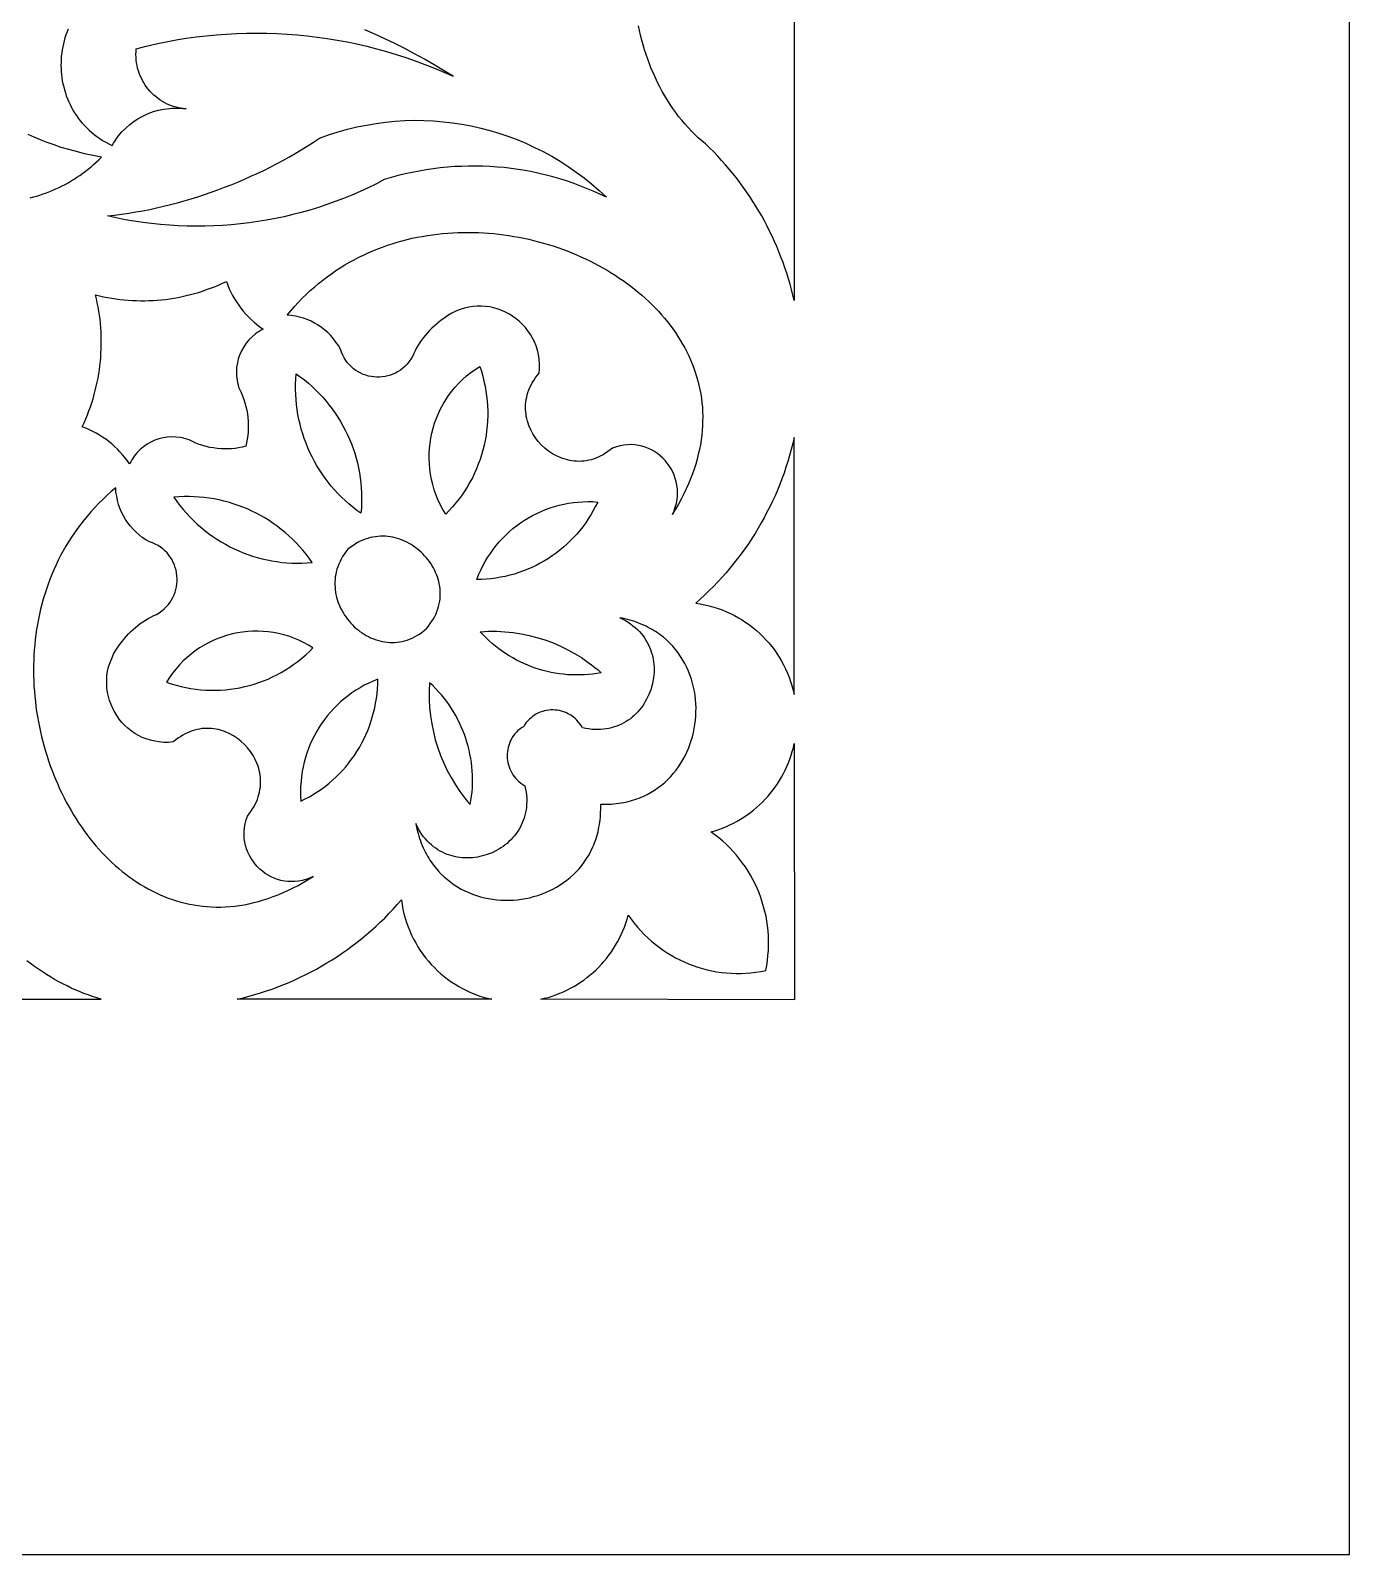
# Model space of a CAD drawing. Extents: x 599 to 929, y 27 to 457.
# Drawn here: x 834.3 to 929.4, y 27.4 to 137.3 of the extents above; entities that cross this region are included whole.
import ezdxf

# ---------------------------------------------------------------- set-up
doc = ezdxf.new("R2010")
doc.units = 0
doc.layers.add('LAYER_1', color=18, linetype='CONTINUOUS')

msp = doc.modelspace()

# ---------------------------------------------------------------- linework, layer by layer
at = {"layer": 'LAYER_1'}
for points in [[(599.39, 457.44), (599.39, 27.44), (929.39, 27.44), (929.39, 457.44)], [(875.82, 125.29), (875.35, 125.52), (874.88, 125.73), (874.4, 125.93), (873.92, 126.12), (873.43, 126.3), (872.95, 126.47), (872.46, 126.62), (871.96, 126.76), (871.47, 126.89), (870.97, 127.01), (870.47, 127.12), (869.96, 127.21), (869.46, 127.3), (868.95, 127.37), (868.45, 127.43), (867.94, 127.47), (867.43, 127.51), (866.92, 127.53), (866.41, 127.54), (865.89, 127.54), (865.38, 127.52), (864.87, 127.5), (864.36, 127.46), (863.85, 127.41), (863.34, 127.35), (862.83, 127.27), (862.32, 127.18), (861.82, 127.08), (861.31, 126.97), (860.81, 126.85), (860.31, 126.71), (859.81, 126.56), (859.24, 126.26), (858.65, 125.98), (858.07, 125.71), (857.47, 125.45), (856.88, 125.21), (856.28, 124.98), (855.67, 124.76), (855.06, 124.56), (854.45, 124.37), (853.83, 124.2), (853.21, 124.04), (852.59, 123.89), (851.96, 123.76), (851.33, 123.64), (850.7, 123.54), (850.07, 123.45), (849.44, 123.37), (848.8, 123.31), (848.16, 123.26), (847.52, 123.23), (846.88, 123.21), (846.24, 123.2), (845.6, 123.21), (844.96, 123.23), (844.32, 123.27), (843.68, 123.32), (843.04, 123.39), (842.4, 123.47), (841.77, 123.56), (841.13, 123.67), (840.49, 123.8), (839.86, 123.94), (840.37, 124), (840.88, 124.07), (841.39, 124.15), (841.89, 124.23), (842.4, 124.32), (842.9, 124.42), (843.4, 124.53), (843.9, 124.65), (844.4, 124.77), (844.9, 124.9), (845.39, 125.03), (845.88, 125.18), (846.37, 125.33), (846.86, 125.49), (847.34, 125.65), (847.82, 125.83), (848.3, 126.01), (848.78, 126.19), (849.25, 126.39), (849.73, 126.59), (850.19, 126.8), (850.66, 127.01), (851.12, 127.23), (851.58, 127.46), (852.04, 127.7), (852.49, 127.94), (852.94, 128.19), (853.38, 128.45), (853.83, 128.71), (854.26, 128.98), (854.7, 129.26), (855.13, 129.54), (855.8, 129.79), (856.48, 130), (857.16, 130.19), (857.84, 130.36), (858.53, 130.5), (859.22, 130.62), (859.91, 130.71), (860.6, 130.78), (861.29, 130.82), (861.98, 130.84), (862.67, 130.83), (863.36, 130.8), (864.05, 130.74), (864.73, 130.66), (865.41, 130.56), (866.08, 130.43), (866.76, 130.28), (867.42, 130.11), (868.08, 129.91), (868.73, 129.69), (869.38, 129.45), (870.02, 129.18), (870.65, 128.89), (871.27, 128.58), (871.88, 128.25), (872.48, 127.89), (873.06, 127.51), (873.64, 127.11), (874.21, 126.69), (874.76, 126.25), (875.3, 125.78)], [(880.58, 102.43), (880.7, 102.69), (880.79, 102.96), (880.87, 103.23), (880.92, 103.49), (880.95, 103.76), (880.95, 104.02), (880.94, 104.28), (880.91, 104.53), (880.86, 104.78), (880.79, 105.02), (880.71, 105.26), (880.61, 105.49), (880.49, 105.71), (880.36, 105.92), (880.21, 106.12), (880.05, 106.31), (879.88, 106.49), (879.69, 106.66), (879.5, 106.81), (879.29, 106.95), (879.07, 107.07), (878.85, 107.18), (878.62, 107.27), (878.38, 107.35), (878.13, 107.4), (877.87, 107.44), (877.61, 107.46), (877.35, 107.45), (877.08, 107.43), (876.81, 107.38), (876.54, 107.31), (876.27, 107.21), (876.1, 107.08), (875.93, 106.95), (875.76, 106.84), (875.59, 106.73), (875.42, 106.64), (875.24, 106.56), (875.07, 106.49), (874.89, 106.42), (874.72, 106.37), (874.55, 106.33), (874.37, 106.3), (874.2, 106.27), (874.02, 106.26), (873.85, 106.25), (873.68, 106.26), (873.51, 106.27), (873.34, 106.29), (873.18, 106.32), (873.01, 106.35), (872.85, 106.4), (872.69, 106.45), (872.53, 106.5), (872.23, 106.64), (871.93, 106.8), (871.65, 106.99), (871.39, 107.2), (871.14, 107.43), (870.91, 107.68), (870.71, 107.95), (870.52, 108.23), (870.37, 108.53), (870.23, 108.84), (870.18, 109), (870.13, 109.16), (870.09, 109.33), (870.05, 109.49), (870.03, 109.66), (870.01, 109.83), (870, 110), (870, 110.17), (870, 110.35), (870.02, 110.52), (870.04, 110.7), (870.08, 110.87), (870.12, 111.05), (870.17, 111.22), (870.23, 111.4), (870.31, 111.57), (870.39, 111.75), (870.48, 111.92), (870.59, 112.09), (870.7, 112.26), (870.83, 112.43), (870.97, 112.6), (870.99, 112.95), (870.99, 113.29), (870.97, 113.63), (870.92, 113.95), (870.85, 114.26), (870.75, 114.57), (870.64, 114.86), (870.5, 115.14), (870.35, 115.4), (870.17, 115.66), (869.99, 115.9), (869.78, 116.12), (869.56, 116.33), (869.33, 116.52), (869.09, 116.7), (868.83, 116.86), (868.56, 117), (868.29, 117.12), (868.01, 117.23), (867.72, 117.31), (867.42, 117.38), (867.12, 117.42), (866.82, 117.44), (866.51, 117.44), (866.21, 117.42), (865.9, 117.37), (865.59, 117.3), (865.29, 117.2), (864.98, 117.08), (864.69, 116.94), (864.39, 116.76), (864.11, 116.56), (863.92, 116.43), (863.74, 116.29), (863.57, 116.15), (863.4, 116), (863.23, 115.85), (863.07, 115.69), (862.92, 115.52), (862.78, 115.35), (862.64, 115.18), (862.5, 115), (862.37, 114.81), (862.25, 114.62), (862.14, 114.43), (862.03, 114.23), (861.93, 114.03), (861.84, 113.82), (861.72, 113.62), (861.59, 113.43), (861.45, 113.26), (861.3, 113.1), (861.14, 112.96), (860.98, 112.83), (860.81, 112.72), (860.63, 112.62), (860.44, 112.54), (860.25, 112.46), (860.06, 112.41), (859.87, 112.37), (859.67, 112.34), (859.47, 112.32), (859.27, 112.32), (859.07, 112.34), (858.88, 112.36), (858.68, 112.4), (858.49, 112.46), (858.3, 112.52), (858.12, 112.6), (857.94, 112.7), (857.77, 112.81), (857.6, 112.92), (857.45, 113.06), (857.3, 113.2), (857.16, 113.36), (857.04, 113.53), (856.92, 113.72), (856.82, 113.91), (856.73, 114.12), (856.65, 114.34), (856.5, 114.6), (856.33, 114.85), (856.15, 115.09), (855.95, 115.32), (855.74, 115.53), (855.52, 115.72), (855.29, 115.9), (855.04, 116.07), (854.79, 116.22), (854.53, 116.35), (854.25, 116.47), (853.98, 116.57), (853.69, 116.65), (853.4, 116.72), (853.1, 116.76), (852.8, 116.79), (853.07, 117.11), (853.34, 117.42), (853.62, 117.72), (853.9, 118.01), (854.19, 118.29), (854.48, 118.56), (854.77, 118.82), (855.08, 119.08), (855.38, 119.32), (855.69, 119.56), (856.01, 119.78), (856.32, 120), (856.64, 120.21), (856.97, 120.41), (857.3, 120.6), (857.63, 120.78), (857.97, 120.96), (858.31, 121.12), (858.65, 121.28), (858.99, 121.43), (859.34, 121.57), (859.69, 121.7), (860.04, 121.83), (860.39, 121.94), (860.75, 122.05), (861.11, 122.15), (861.47, 122.24), (861.83, 122.33), (862.19, 122.41), (862.55, 122.47), (862.92, 122.54), (863.28, 122.59), (863.65, 122.64), (864.02, 122.67), (864.39, 122.71), (864.75, 122.73), (865.12, 122.75), (865.49, 122.76), (865.86, 122.76), (866.23, 122.75), (866.6, 122.74), (866.97, 122.72), (867.33, 122.7), (867.7, 122.67), (868.06, 122.63), (868.43, 122.58), (868.79, 122.53), (869.15, 122.47), (869.51, 122.41), (869.87, 122.34), (870.23, 122.26), (870.58, 122.17), (870.94, 122.08), (871.29, 121.99), (871.63, 121.89), (871.98, 121.78), (872.32, 121.66), (872.66, 121.54), (873, 121.42), (873.33, 121.28), (873.66, 121.15), (873.99, 121), (874.31, 120.86), (874.63, 120.7), (874.95, 120.54), (875.26, 120.38), (875.57, 120.21), (875.87, 120.03), (876.17, 119.85), (876.46, 119.67), (876.75, 119.47), (877.04, 119.28), (877.32, 119.08), (877.59, 118.87), (877.86, 118.66), (878.12, 118.45), (878.38, 118.23), (878.63, 118.01), (878.88, 117.78), (879.12, 117.54), (879.35, 117.31), (879.58, 117.07), (879.8, 116.82), (880.02, 116.57), (880.22, 116.32), (880.42, 116.06), (880.62, 115.8), (880.8, 115.53), (880.98, 115.26), (881.15, 114.99), (881.32, 114.71), (881.47, 114.43), (881.62, 114.14), (881.76, 113.85), (881.89, 113.56), (882.01, 113.27), (882.12, 112.97), (882.23, 112.67), (882.33, 112.36), (882.41, 112.06), (882.49, 111.74), (882.56, 111.43), (882.62, 111.11), (882.67, 110.79), (882.71, 110.47), (882.74, 110.15), (882.76, 109.82), (882.77, 109.49), (882.76, 109.15), (882.75, 108.82), (882.73, 108.48), (882.7, 108.14), (882.65, 107.8), (882.6, 107.45), (882.53, 107.11), (882.45, 106.76), (882.37, 106.41), (882.26, 106.05), (882.15, 105.7), (882.03, 105.34), (881.89, 104.98), (881.74, 104.62), (881.58, 104.26), (881.4, 103.9), (881.22, 103.53), (881.02, 103.16), (880.8, 102.8)], [(838.99, 118.26), (839.28, 118.19), (839.57, 118.12), (839.87, 118.07), (840.16, 118.01), (840.46, 117.97), (840.75, 117.93), (841.05, 117.9), (841.35, 117.87), (841.65, 117.85), (841.95, 117.84), (842.25, 117.83), (842.55, 117.83), (842.85, 117.84), (843.15, 117.85), (843.45, 117.87), (843.75, 117.9), (844.05, 117.93), (844.35, 117.97), (844.65, 118.02), (844.95, 118.07), (845.24, 118.13), (845.54, 118.2), (845.84, 118.27), (846.13, 118.35), (846.42, 118.43), (846.71, 118.53), (847, 118.63), (847.29, 118.73), (847.58, 118.84), (847.87, 118.96), (848.15, 119.09), (848.43, 119.22), (848.53, 118.96), (848.64, 118.7), (848.75, 118.45), (848.88, 118.21), (849.02, 117.97), (849.16, 117.74), (849.32, 117.51), (849.48, 117.29), (849.65, 117.07), (849.83, 116.86), (850.02, 116.66), (850.22, 116.47), (850.42, 116.29), (850.63, 116.11), (850.85, 115.94), (851.08, 115.78), (850.93, 115.7), (850.79, 115.62), (850.65, 115.53), (850.52, 115.44), (850.28, 115.23), (850.05, 115.01), (849.85, 114.76), (849.68, 114.51), (849.52, 114.23), (849.4, 113.95), (849.29, 113.65), (849.22, 113.35), (849.17, 113.04), (849.15, 112.73), (849.16, 112.41), (849.2, 112.09), (849.23, 111.93), (849.27, 111.77), (849.31, 111.61), (849.37, 111.46), (849.49, 111.21), (849.59, 110.97), (849.69, 110.72), (849.77, 110.46), (849.84, 110.2), (849.9, 109.94), (849.94, 109.68), (849.98, 109.42), (850, 109.16), (850.01, 108.9), (850.01, 108.63), (849.99, 108.37), (849.97, 108.11), (849.93, 107.85), (849.88, 107.59), (849.82, 107.34), (849.57, 107.28), (849.31, 107.23), (849.06, 107.19), (848.8, 107.16), (848.54, 107.15), (848.28, 107.15), (848.02, 107.16), (847.76, 107.18), (847.5, 107.22), (847.24, 107.26), (846.98, 107.32), (846.72, 107.39), (846.47, 107.47), (846.22, 107.57), (845.98, 107.68), (845.74, 107.8), (845.58, 107.85), (845.42, 107.9), (845.27, 107.94), (845.11, 107.97), (844.79, 108), (844.48, 108.01), (844.17, 107.99), (843.86, 107.95), (843.56, 107.87), (843.26, 107.77), (842.98, 107.64), (842.71, 107.48), (842.46, 107.31), (842.22, 107.1), (841.99, 106.88), (841.79, 106.63), (841.7, 106.5), (841.61, 106.36), (841.53, 106.22), (841.45, 106.07), (841.29, 106.3), (841.12, 106.52), (840.95, 106.73), (840.76, 106.94), (840.57, 107.14), (840.37, 107.33), (840.17, 107.51), (839.95, 107.68), (839.73, 107.84), (839.51, 108), (839.28, 108.15), (839.04, 108.29), (838.8, 108.41), (838.55, 108.53), (838.3, 108.64), (838.04, 108.74), (838.17, 109.03), (838.29, 109.31), (838.41, 109.6), (838.52, 109.89), (838.63, 110.18), (838.72, 110.47), (838.82, 110.77), (838.9, 111.06), (838.98, 111.36), (839.05, 111.66), (839.12, 111.95), (839.18, 112.25), (839.23, 112.55), (839.28, 112.86), (839.31, 113.16), (839.35, 113.46), (839.37, 113.76), (839.39, 114.06), (839.41, 114.37), (839.41, 114.67), (839.41, 114.97), (839.41, 115.27), (839.4, 115.58), (839.38, 115.88), (839.35, 116.18), (839.32, 116.48), (839.28, 116.78), (839.23, 117.08), (839.18, 117.38), (839.12, 117.67), (839.06, 117.97)], [(858.13, 102.51), (857.83, 102.72), (857.54, 102.95), (857.26, 103.18), (856.99, 103.42), (856.72, 103.68), (856.47, 103.93), (856.22, 104.2), (855.99, 104.47), (855.76, 104.75), (855.54, 105.04), (855.34, 105.34), (855.14, 105.64), (854.95, 105.94), (854.77, 106.25), (854.61, 106.57), (854.45, 106.89), (854.3, 107.22), (854.17, 107.56), (854.04, 107.89), (853.93, 108.23), (853.83, 108.58), (853.74, 108.93), (853.66, 109.28), (853.59, 109.63), (853.53, 109.99), (853.48, 110.35), (853.45, 110.72), (853.43, 111.08), (853.42, 111.45), (853.42, 111.82), (853.44, 112.18), (853.46, 112.55), (853.76, 112.34), (854.05, 112.12), (854.34, 111.88), (854.61, 111.64), (854.88, 111.39), (855.13, 111.13), (855.38, 110.87), (855.62, 110.6), (855.84, 110.31), (856.06, 110.03), (856.27, 109.73), (856.47, 109.43), (856.66, 109.13), (856.83, 108.81), (857, 108.5), (857.16, 108.17), (857.3, 107.85), (857.44, 107.51), (857.56, 107.18), (857.68, 106.83), (857.78, 106.49), (857.87, 106.14), (857.95, 105.79), (858.02, 105.43), (858.07, 105.07), (858.12, 104.71), (858.15, 104.35), (858.17, 103.98), (858.18, 103.62), (858.18, 103.25), (858.16, 102.88)], [(864.24, 102.44), (864.03, 102.79), (863.85, 103.14), (863.68, 103.49), (863.53, 103.85), (863.41, 104.21), (863.3, 104.58), (863.21, 104.95), (863.14, 105.32), (863.09, 105.7), (863.06, 106.07), (863.04, 106.44), (863.05, 106.82), (863.07, 107.19), (863.11, 107.56), (863.16, 107.93), (863.24, 108.29), (863.33, 108.65), (863.44, 109.01), (863.57, 109.36), (863.71, 109.7), (863.87, 110.04), (864.05, 110.37), (864.24, 110.69), (864.45, 111), (864.68, 111.3), (864.92, 111.6), (865.18, 111.88), (865.45, 112.15), (865.74, 112.41), (866.04, 112.65), (866.36, 112.88), (866.69, 113.1), (866.81, 112.75), (866.91, 112.39), (867, 112.04), (867.08, 111.68), (867.14, 111.32), (867.19, 110.97), (867.23, 110.61), (867.26, 110.25), (867.27, 109.89), (867.27, 109.53), (867.26, 109.17), (867.23, 108.82), (867.19, 108.46), (867.15, 108.11), (867.08, 107.76), (867.01, 107.41), (866.92, 107.06), (866.83, 106.72), (866.72, 106.38), (866.59, 106.05), (866.46, 105.72), (866.31, 105.39), (866.16, 105.07), (865.99, 104.75), (865.81, 104.44), (865.62, 104.13), (865.42, 103.84), (865.2, 103.54), (864.98, 103.26), (864.74, 102.98), (864.49, 102.71)], [(889.36, 107.96), (889.26, 107.53), (889.15, 107.1), (889.03, 106.67), (888.91, 106.25), (888.77, 105.83), (888.63, 105.41), (888.48, 104.99), (888.32, 104.58), (888.15, 104.17), (887.98, 103.77), (887.79, 103.37), (887.6, 102.97), (887.4, 102.58), (887.2, 102.19), (886.98, 101.81), (886.76, 101.43), (886.54, 101.05), (886.3, 100.68), (886.06, 100.31), (885.81, 99.95), (885.55, 99.59), (885.28, 99.24), (885.01, 98.9), (884.73, 98.55), (884.45, 98.22), (884.16, 97.89), (883.86, 97.56), (883.55, 97.24), (883.24, 96.93), (882.92, 96.62), (882.59, 96.32), (882.26, 96.02), (882.59, 95.97), (882.92, 95.91), (883.24, 95.83), (883.56, 95.75), (883.87, 95.65), (884.18, 95.54), (884.48, 95.41), (884.77, 95.28), (885.06, 95.14), (885.34, 94.98), (885.62, 94.82), (885.88, 94.64), (886.14, 94.46), (886.4, 94.26), (886.64, 94.06), (886.88, 93.85), (887.11, 93.62), (887.32, 93.39), (887.54, 93.16), (887.74, 92.91), (887.93, 92.66), (888.11, 92.4), (888.29, 92.13), (888.45, 91.85), (888.6, 91.57), (888.74, 91.29), (888.87, 90.99), (889, 90.69), (889.1, 90.39), (889.2, 90.08), (889.29, 89.76), (889.36, 89.44)], [(854.69, 76.33), (854.43, 76.21), (854.16, 76.11), (853.9, 76.04), (853.63, 75.99), (853.37, 75.96), (853.11, 75.95), (852.86, 75.96), (852.61, 75.99), (852.36, 76.04), (852.12, 76.11), (851.88, 76.2), (851.66, 76.3), (851.44, 76.42), (851.23, 76.55), (851.03, 76.7), (850.84, 76.86), (850.66, 77.04), (850.5, 77.22), (850.35, 77.42), (850.21, 77.63), (850.09, 77.84), (849.98, 78.07), (849.89, 78.31), (849.81, 78.55), (849.76, 78.8), (849.72, 79.06), (849.7, 79.32), (849.71, 79.58), (849.73, 79.85), (849.78, 80.12), (849.85, 80.4), (849.94, 80.68), (850.08, 80.84), (850.2, 81.01), (850.32, 81.19), (850.42, 81.36), (850.51, 81.53), (850.59, 81.71), (850.67, 81.88), (850.73, 82.06), (850.78, 82.23), (850.82, 82.41), (850.85, 82.59), (850.88, 82.76), (850.89, 82.94), (850.9, 83.11), (850.89, 83.28), (850.88, 83.45), (850.86, 83.62), (850.83, 83.79), (850.8, 83.96), (850.76, 84.12), (850.71, 84.28), (850.65, 84.44), (850.51, 84.75), (850.35, 85.05), (850.17, 85.33), (849.96, 85.6), (849.73, 85.84), (849.48, 86.07), (849.22, 86.28), (848.94, 86.46), (848.64, 86.62), (848.33, 86.76), (848.17, 86.82), (848.01, 86.86), (847.85, 86.91), (847.69, 86.94), (847.52, 86.97), (847.35, 86.99), (847.18, 87), (847.01, 87), (846.84, 86.99), (846.66, 86.98), (846.49, 86.95), (846.32, 86.92), (846.14, 86.87), (845.97, 86.82), (845.8, 86.76), (845.62, 86.68), (845.45, 86.6), (845.28, 86.51), (845.11, 86.4), (844.94, 86.29), (844.77, 86.16), (844.6, 86.02), (844.25, 85.99), (843.91, 85.99), (843.58, 86.02), (843.26, 86.07), (842.95, 86.14), (842.65, 86.24), (842.36, 86.35), (842.09, 86.49), (841.82, 86.64), (841.57, 86.82), (841.33, 87.01), (841.11, 87.21), (840.9, 87.43), (840.71, 87.67), (840.54, 87.92), (840.38, 88.17), (840.24, 88.44), (840.12, 88.72), (840.01, 89), (839.93, 89.29), (839.86, 89.59), (839.82, 89.89), (839.8, 90.2), (839.8, 90.51), (839.82, 90.82), (839.87, 91.13), (839.94, 91.44), (840.04, 91.75), (840.16, 92.05), (840.3, 92.35), (840.47, 92.65), (840.67, 92.94), (840.8, 93.12), (840.94, 93.3), (841.08, 93.48), (841.23, 93.65), (841.38, 93.82), (841.54, 93.98), (841.7, 94.13), (841.87, 94.28), (842.05, 94.42), (842.22, 94.55), (842.41, 94.68), (842.6, 94.8), (842.79, 94.92), (842.99, 95.03), (843.19, 95.13), (843.39, 95.22), (843.59, 95.34), (843.78, 95.47), (843.95, 95.61), (844.1, 95.76), (844.25, 95.92), (844.37, 96.09), (844.48, 96.26), (844.58, 96.44), (844.67, 96.63), (844.74, 96.82), (844.79, 97.01), (844.83, 97.21), (844.86, 97.41), (844.88, 97.61), (844.88, 97.81), (844.86, 98.01), (844.84, 98.21), (844.8, 98.41), (844.74, 98.6), (844.68, 98.79), (844.6, 98.97), (844.51, 99.15), (844.4, 99.33), (844.28, 99.49), (844.15, 99.65), (844, 99.8), (843.85, 99.94), (843.68, 100.06), (843.5, 100.18), (843.3, 100.28), (843.1, 100.37), (842.88, 100.45), (842.62, 100.6), (842.37, 100.77), (842.13, 100.96), (841.91, 101.16), (841.7, 101.37), (841.51, 101.59), (841.33, 101.83), (841.16, 102.07), (841.01, 102.33), (840.88, 102.6), (840.76, 102.87), (840.66, 103.15), (840.58, 103.44), (840.52, 103.73), (840.47, 104.03), (840.45, 104.34), (840.13, 104.07), (839.82, 103.79), (839.53, 103.51), (839.24, 103.23), (838.96, 102.94), (838.69, 102.64), (838.43, 102.34), (838.18, 102.04), (837.93, 101.73), (837.7, 101.42), (837.48, 101.1), (837.26, 100.78), (837.05, 100.46), (836.86, 100.13), (836.67, 99.8), (836.48, 99.46), (836.31, 99.13), (836.15, 98.78), (835.99, 98.44), (835.84, 98.09), (835.7, 97.74), (835.57, 97.39), (835.45, 97.04), (835.34, 96.68), (835.23, 96.32), (835.13, 95.96), (835.04, 95.6), (834.95, 95.23), (834.88, 94.87), (834.81, 94.5), (834.75, 94.13), (834.69, 93.76), (834.65, 93.4), (834.61, 93.02), (834.58, 92.65), (834.56, 92.28), (834.54, 91.91), (834.53, 91.54), (834.53, 91.17), (834.53, 90.8), (834.54, 90.42), (834.56, 90.05), (834.59, 89.68), (834.62, 89.31), (834.66, 88.95), (834.7, 88.58), (834.75, 88.21), (834.81, 87.85), (834.88, 87.48), (834.95, 87.12), (835.02, 86.76), (835.11, 86.41), (835.2, 86.05), (835.29, 85.7), (835.39, 85.35), (835.5, 85), (835.61, 84.65), (835.73, 84.31), (835.86, 83.97), (835.99, 83.63), (836.13, 83.3), (836.27, 82.97), (836.41, 82.64), (836.57, 82.32), (836.73, 82), (836.89, 81.69), (837.06, 81.38), (837.23, 81.07), (837.41, 80.77), (837.59, 80.48), (837.78, 80.18), (837.98, 79.9), (838.18, 79.62), (838.38, 79.34), (838.59, 79.07), (838.8, 78.8), (839.02, 78.54), (839.24, 78.29), (839.47, 78.04), (839.7, 77.8), (839.93, 77.56), (840.17, 77.33), (840.42, 77.11), (840.67, 76.9), (840.92, 76.69), (841.17, 76.48), (841.43, 76.29), (841.7, 76.1), (841.97, 75.92), (842.24, 75.75), (842.51, 75.59), (842.79, 75.43), (843.07, 75.28), (843.36, 75.14), (843.65, 75.01), (843.94, 74.88), (844.24, 74.77), (844.54, 74.66), (844.84, 74.57), (845.14, 74.48), (845.45, 74.4), (845.76, 74.33), (846.08, 74.27), (846.39, 74.22), (846.71, 74.18), (847.04, 74.15), (847.36, 74.13), (847.69, 74.12), (848.02, 74.12), (848.35, 74.14), (848.69, 74.16), (849.03, 74.19), (849.37, 74.24), (849.71, 74.29), (850.05, 74.36), (850.4, 74.44), (850.75, 74.53), (851.1, 74.63), (851.45, 74.74), (851.8, 74.87), (852.16, 75.01), (852.52, 75.16), (852.87, 75.32), (853.24, 75.5), (853.6, 75.68), (853.96, 75.89), (854.33, 76.1)], [(854.61, 98.96), (854.4, 99.26), (854.18, 99.55), (853.94, 99.84), (853.7, 100.11), (853.45, 100.38), (853.2, 100.64), (852.93, 100.88), (852.66, 101.12), (852.38, 101.35), (852.1, 101.57), (851.81, 101.78), (851.51, 101.98), (851.21, 102.17), (850.9, 102.34), (850.58, 102.51), (850.26, 102.67), (849.94, 102.82), (849.61, 102.95), (849.27, 103.08), (848.93, 103.19), (848.59, 103.3), (848.25, 103.39), (847.9, 103.47), (847.54, 103.54), (847.19, 103.6), (846.83, 103.64), (846.47, 103.68), (846.11, 103.7), (845.75, 103.71), (845.38, 103.71), (845.01, 103.69), (844.65, 103.67), (844.86, 103.36), (845.08, 103.07), (845.31, 102.78), (845.55, 102.51), (845.8, 102.24), (846.06, 101.98), (846.32, 101.73), (846.59, 101.5), (846.87, 101.27), (847.15, 101.05), (847.45, 100.84), (847.74, 100.64), (848.05, 100.45), (848.36, 100.27), (848.67, 100.1), (848.99, 99.94), (849.32, 99.79), (849.65, 99.66), (849.98, 99.53), (850.32, 99.42), (850.66, 99.32), (851.01, 99.22), (851.36, 99.14), (851.71, 99.07), (852.07, 99.02), (852.43, 98.97), (852.79, 98.94), (853.15, 98.92), (853.51, 98.91), (853.88, 98.91), (854.25, 98.93)], [(875.2, 103.32), (875.04, 103.01), (874.88, 102.7), (874.71, 102.4), (874.52, 102.11), (874.33, 101.82), (874.12, 101.54), (873.91, 101.27), (873.69, 101.01), (873.46, 100.76), (873.22, 100.52), (872.98, 100.28), (872.73, 100.06), (872.47, 99.84), (872.2, 99.64), (871.92, 99.44), (871.64, 99.25), (871.36, 99.08), (871.06, 98.91), (870.76, 98.75), (870.46, 98.61), (870.15, 98.47), (869.84, 98.35), (869.52, 98.23), (869.19, 98.13), (868.87, 98.04), (868.53, 97.96), (868.2, 97.89), (867.86, 97.84), (867.52, 97.79), (867.18, 97.76), (866.83, 97.74), (866.48, 97.74), (866.61, 98.07), (866.76, 98.4), (866.91, 98.72), (867.08, 99.03), (867.26, 99.33), (867.46, 99.62), (867.66, 99.9), (867.87, 100.18), (868.1, 100.44), (868.33, 100.7), (868.57, 100.94), (868.82, 101.17), (869.08, 101.4), (869.35, 101.61), (869.63, 101.81), (869.91, 102), (870.2, 102.18), (870.5, 102.35), (870.81, 102.5), (871.12, 102.64), (871.43, 102.77), (871.76, 102.89), (872.08, 103), (872.41, 103.09), (872.75, 103.17), (873.09, 103.23), (873.44, 103.28), (873.78, 103.32), (874.13, 103.34), (874.49, 103.35), (874.84, 103.35)], [(857.19, 99.91), (857.05, 99.73), (856.93, 99.56), (856.81, 99.38), (856.71, 99.2), (856.62, 99.02), (856.53, 98.84), (856.46, 98.65), (856.4, 98.47), (856.35, 98.28), (856.31, 98.1), (856.28, 97.92), (856.26, 97.73), (856.25, 97.55), (856.25, 97.36), (856.26, 97.18), (856.27, 97), (856.3, 96.82), (856.33, 96.65), (856.37, 96.47), (856.42, 96.3), (856.47, 96.12), (856.54, 95.96), (856.61, 95.79), (856.68, 95.63), (856.77, 95.47), (856.86, 95.31), (856.95, 95.16), (857.06, 95.01), (857.16, 94.87), (857.28, 94.73), (857.4, 94.59), (857.52, 94.46), (857.65, 94.33), (857.78, 94.21), (857.92, 94.1), (858.06, 93.99), (858.21, 93.89), (858.36, 93.79), (858.51, 93.7), (858.67, 93.62), (858.83, 93.54), (858.99, 93.47), (859.16, 93.41), (859.33, 93.35), (859.5, 93.31), (859.67, 93.27), (859.84, 93.24), (860.02, 93.21), (860.2, 93.2), (860.37, 93.2), (860.55, 93.2), (860.73, 93.22), (860.91, 93.24), (861.09, 93.27), (861.27, 93.32), (861.45, 93.37), (861.63, 93.44), (861.81, 93.51), (861.99, 93.6), (862.16, 93.69), (862.34, 93.8), (862.51, 93.92), (862.68, 94.06), (862.85, 94.2), (862.99, 94.37), (863.13, 94.55), (863.25, 94.72), (863.35, 94.9), (863.45, 95.07), (863.54, 95.25), (863.61, 95.43), (863.68, 95.61), (863.73, 95.79), (863.77, 95.98), (863.81, 96.16), (863.83, 96.34), (863.84, 96.52), (863.85, 96.7), (863.84, 96.88), (863.83, 97.06), (863.81, 97.23), (863.78, 97.41), (863.74, 97.58), (863.69, 97.75), (863.64, 97.92), (863.58, 98.09), (863.51, 98.25), (863.43, 98.42), (863.35, 98.57), (863.26, 98.73), (863.16, 98.88), (863.06, 99.03), (862.95, 99.17), (862.84, 99.31), (862.72, 99.45), (862.6, 99.58), (862.47, 99.7), (862.33, 99.82), (862.19, 99.94), (862.05, 100.04), (861.9, 100.15), (861.75, 100.25), (861.6, 100.34), (861.44, 100.42), (861.28, 100.5), (861.11, 100.57), (860.94, 100.63), (860.77, 100.69), (860.6, 100.74), (860.43, 100.78), (860.25, 100.81), (860.07, 100.84), (859.89, 100.85), (859.71, 100.86), (859.53, 100.86), (859.35, 100.84), (859.17, 100.82), (858.98, 100.79), (858.8, 100.75), (858.62, 100.7), (858.44, 100.64), (858.26, 100.57), (858.07, 100.49), (857.89, 100.4), (857.72, 100.29), (857.54, 100.17), (857.36, 100.05)], [(869.86, 87.13), (869.71, 87.04), (869.58, 86.94), (869.45, 86.84), (869.34, 86.72), (869.23, 86.6), (869.13, 86.48), (869.04, 86.34), (868.96, 86.21), (868.89, 86.07), (868.83, 85.92), (868.78, 85.77), (868.74, 85.62), (868.71, 85.47), (868.69, 85.31), (868.68, 85.16), (868.67, 85), (868.68, 84.84), (868.7, 84.69), (868.72, 84.53), (868.76, 84.38), (868.81, 84.23), (868.86, 84.08), (868.93, 83.93), (869, 83.79), (869.09, 83.66), (869.18, 83.52), (869.28, 83.4), (869.4, 83.28), (869.52, 83.16), (869.65, 83.05), (869.8, 82.95), (869.95, 82.86), (870, 82.63), (870.03, 82.4), (870.06, 82.18), (870.08, 81.96), (870.08, 81.75), (870.07, 81.54), (870.06, 81.33), (870.03, 81.13), (870, 80.93), (869.95, 80.74), (869.9, 80.55), (869.83, 80.37), (869.76, 80.19), (869.69, 80.02), (869.6, 79.85), (869.51, 79.69), (869.4, 79.53), (869.3, 79.38), (869.18, 79.24), (869.06, 79.1), (868.93, 78.96), (868.8, 78.84), (868.66, 78.71), (868.52, 78.6), (868.37, 78.49), (868.22, 78.38), (868.07, 78.29), (867.91, 78.2), (867.58, 78.04), (867.23, 77.9), (866.88, 77.8), (866.7, 77.76), (866.52, 77.72), (866.34, 77.69), (866.16, 77.67), (865.98, 77.66), (865.79, 77.66), (865.61, 77.66), (865.43, 77.67), (865.25, 77.69), (865.06, 77.72), (864.88, 77.76), (864.7, 77.8), (864.53, 77.85), (864.35, 77.92), (864.18, 77.99), (864.01, 78.07), (863.84, 78.15), (863.68, 78.25), (863.52, 78.36), (863.36, 78.47), (863.21, 78.6), (863.06, 78.73), (862.92, 78.87), (862.78, 79.03), (862.65, 79.19), (862.52, 79.36), (862.4, 79.54), (862.29, 79.74), (862.18, 79.94), (862.08, 80.15), (862.12, 79.96), (862.16, 79.77), (862.2, 79.59), (862.25, 79.41), (862.3, 79.23), (862.36, 79.06), (862.42, 78.89), (862.48, 78.72), (862.55, 78.56), (862.62, 78.4), (862.69, 78.24), (862.77, 78.09), (862.85, 77.94), (862.93, 77.79), (863.02, 77.65), (863.1, 77.51), (863.19, 77.37), (863.29, 77.24), (863.38, 77.11), (863.48, 76.99), (863.69, 76.74), (863.9, 76.51), (864.12, 76.3), (864.36, 76.1), (864.6, 75.91), (864.84, 75.73), (865.1, 75.57), (865.36, 75.42), (865.63, 75.28), (865.9, 75.16), (866.18, 75.05), (866.46, 74.95), (866.75, 74.86), (867.04, 74.79), (867.33, 74.73), (867.62, 74.68), (867.92, 74.64), (868.22, 74.62), (868.52, 74.61), (868.82, 74.61), (869.11, 74.62), (869.41, 74.65), (869.71, 74.68), (870, 74.73), (870.3, 74.79), (870.58, 74.87), (870.87, 74.95), (871.15, 75.05), (871.43, 75.16), (871.7, 75.28), (871.97, 75.41), (872.23, 75.56), (872.49, 75.71), (872.74, 75.88), (872.98, 76.06), (873.21, 76.25), (873.43, 76.45), (873.65, 76.66), (873.85, 76.88), (874.05, 77.12), (874.23, 77.36), (874.4, 77.62), (874.57, 77.88), (874.71, 78.16), (874.85, 78.45), (874.91, 78.6), (874.97, 78.75), (875.03, 78.91), (875.08, 79.06), (875.13, 79.22), (875.18, 79.38), (875.22, 79.55), (875.26, 79.71), (875.29, 79.88), (875.32, 80.06), (875.35, 80.23), (875.37, 80.41), (875.39, 80.59), (875.4, 80.77), (875.41, 80.96), (875.42, 81.15), (875.42, 81.34), (875.42, 81.53), (875.61, 81.53), (875.8, 81.53), (875.99, 81.53), (876.17, 81.54), (876.35, 81.56), (876.53, 81.58), (876.71, 81.6), (876.88, 81.63), (877.05, 81.66), (877.22, 81.69), (877.39, 81.73), (877.55, 81.77), (877.71, 81.82), (877.87, 81.87), (878.02, 81.92), (878.18, 81.98), (878.33, 82.04), (878.47, 82.1), (878.76, 82.24), (879.04, 82.39), (879.3, 82.55), (879.55, 82.73), (879.8, 82.91), (880.03, 83.11), (880.25, 83.32), (880.46, 83.53), (880.66, 83.76), (880.85, 83.99), (881.03, 84.24), (881.19, 84.49), (881.34, 84.74), (881.49, 85.01), (881.62, 85.28), (881.74, 85.55), (881.85, 85.83), (881.94, 86.12), (882.03, 86.4), (882.1, 86.7), (882.16, 86.99), (882.21, 87.29), (882.25, 87.59), (882.27, 87.89), (882.28, 88.19), (882.29, 88.49), (882.27, 88.79), (882.25, 89.09), (882.22, 89.39), (882.17, 89.69), (882.11, 89.98), (882.03, 90.27), (881.95, 90.56), (881.85, 90.85), (881.74, 91.13), (881.62, 91.4), (881.48, 91.67), (881.33, 91.93), (881.17, 92.19), (881, 92.44), (880.81, 92.68), (880.61, 92.92), (880.39, 93.14), (880.17, 93.36), (879.93, 93.57), (879.8, 93.67), (879.67, 93.76), (879.54, 93.86), (879.41, 93.95), (879.27, 94.04), (879.13, 94.12), (878.98, 94.2), (878.83, 94.28), (878.68, 94.36), (878.53, 94.43), (878.37, 94.5), (878.21, 94.57), (878.04, 94.64), (877.87, 94.7), (877.7, 94.75), (877.52, 94.81), (877.35, 94.86), (877.16, 94.9), (876.98, 94.94), (876.79, 94.98), (877, 94.88), (877.2, 94.77), (877.39, 94.65), (877.57, 94.53), (877.74, 94.4), (877.9, 94.27), (878.06, 94.13), (878.2, 93.99), (878.33, 93.84), (878.45, 93.69), (878.57, 93.53), (878.67, 93.37), (878.77, 93.2), (878.86, 93.03), (878.93, 92.86), (879, 92.69), (879.06, 92.51), (879.12, 92.33), (879.16, 92.15), (879.2, 91.97), (879.22, 91.79), (879.24, 91.6), (879.26, 91.42), (879.26, 91.23), (879.26, 91.05), (879.24, 90.87), (879.22, 90.68), (879.2, 90.5), (879.12, 90.14), (879.02, 89.78), (878.88, 89.44), (878.72, 89.1), (878.63, 88.94), (878.54, 88.79), (878.44, 88.63), (878.33, 88.48), (878.21, 88.34), (878.09, 88.2), (877.96, 88.07), (877.83, 87.94), (877.69, 87.82), (877.55, 87.7), (877.4, 87.59), (877.24, 87.49), (877.08, 87.4), (876.92, 87.31), (876.75, 87.23), (876.57, 87.16), (876.39, 87.1), (876.2, 87.04), (876.01, 87), (875.82, 86.96), (875.62, 86.94), (875.41, 86.92), (875.2, 86.91), (874.99, 86.92), (874.77, 86.93), (874.55, 86.96), (874.33, 87), (874.1, 87.05), (874.01, 87.2), (873.91, 87.34), (873.8, 87.48), (873.69, 87.6), (873.57, 87.72), (873.44, 87.82), (873.31, 87.92), (873.17, 88), (873.03, 88.08), (872.89, 88.14), (872.74, 88.2), (872.59, 88.24), (872.44, 88.28), (872.29, 88.31), (872.13, 88.32), (871.98, 88.33), (871.82, 88.33), (871.67, 88.32), (871.51, 88.29), (871.36, 88.26), (871.21, 88.22), (871.06, 88.17), (870.92, 88.11), (870.78, 88.04), (870.64, 87.96), (870.51, 87.87), (870.39, 87.77), (870.27, 87.66), (870.15, 87.55), (870.05, 87.42), (869.95, 87.28)], [(854.67, 92.8), (854.34, 93.01), (853.99, 93.2), (853.64, 93.36), (853.28, 93.51), (852.92, 93.64), (852.56, 93.75), (852.19, 93.84), (851.82, 93.91), (851.45, 93.96), (851.08, 93.99), (850.71, 94.01), (850.34, 94), (849.97, 93.98), (849.6, 93.94), (849.24, 93.89), (848.88, 93.81), (848.52, 93.72), (848.17, 93.61), (847.82, 93.48), (847.48, 93.33), (847.14, 93.17), (846.82, 92.99), (846.5, 92.8), (846.19, 92.59), (845.89, 92.36), (845.6, 92.12), (845.32, 91.86), (845.05, 91.58), (844.8, 91.29), (844.55, 90.99), (844.32, 90.66), (844.11, 90.33), (844.46, 90.21), (844.81, 90.11), (845.16, 90.02), (845.51, 89.94), (845.87, 89.87), (846.22, 89.82), (846.58, 89.78), (846.94, 89.76), (847.29, 89.75), (847.65, 89.75), (848, 89.76), (848.36, 89.78), (848.71, 89.82), (849.06, 89.87), (849.41, 89.93), (849.75, 90.01), (850.09, 90.1), (850.43, 90.19), (850.77, 90.31), (851.1, 90.43), (851.43, 90.56), (851.75, 90.71), (852.07, 90.87), (852.39, 91.04), (852.7, 91.22), (853, 91.41), (853.3, 91.62), (853.59, 91.83), (853.87, 92.06), (854.15, 92.3), (854.41, 92.54)], [(875.44, 91.01), (875.14, 90.96), (874.84, 90.92), (874.54, 90.89), (874.24, 90.87), (873.93, 90.85), (873.63, 90.85), (873.33, 90.86), (873.03, 90.87), (872.74, 90.9), (872.44, 90.94), (872.14, 90.98), (871.85, 91.04), (871.56, 91.1), (871.27, 91.17), (870.99, 91.25), (870.7, 91.34), (870.42, 91.44), (870.15, 91.55), (869.87, 91.67), (869.6, 91.8), (869.34, 91.93), (869.08, 92.08), (868.82, 92.23), (868.56, 92.39), (868.32, 92.56), (868.07, 92.73), (867.83, 92.92), (867.6, 93.11), (867.37, 93.32), (867.15, 93.52), (866.94, 93.74), (866.73, 93.97), (867.03, 93.99), (867.32, 94), (867.62, 94), (867.92, 94), (868.51, 93.97), (869.1, 93.91), (869.68, 93.82), (870.25, 93.7), (870.82, 93.55), (871.38, 93.38), (871.93, 93.18), (872.47, 92.95), (873, 92.69), (873.52, 92.41), (874.02, 92.1), (874.51, 91.76), (874.75, 91.58), (874.99, 91.4), (875.22, 91.21)], [(853.8, 81.75), (854.12, 81.91), (854.42, 82.07), (854.72, 82.25), (855.01, 82.44), (855.29, 82.63), (855.57, 82.84), (855.84, 83.05), (856.09, 83.27), (856.34, 83.5), (856.59, 83.74), (856.82, 83.99), (857.04, 84.24), (857.26, 84.51), (857.46, 84.78), (857.66, 85.05), (857.84, 85.34), (858.02, 85.63), (858.18, 85.92), (858.34, 86.22), (858.48, 86.53), (858.62, 86.84), (858.74, 87.16), (858.85, 87.48), (858.95, 87.81), (859.04, 88.14), (859.12, 88.47), (859.19, 88.81), (859.25, 89.15), (859.29, 89.49), (859.32, 89.84), (859.34, 90.19), (859.35, 90.54), (859.01, 90.41), (858.69, 90.26), (858.37, 90.11), (858.07, 89.93), (857.77, 89.75), (857.48, 89.56), (857.2, 89.35), (856.92, 89.14), (856.66, 88.91), (856.41, 88.68), (856.17, 88.43), (855.94, 88.18), (855.71, 87.92), (855.5, 87.65), (855.3, 87.37), (855.12, 87.08), (854.94, 86.79), (854.77, 86.49), (854.62, 86.18), (854.48, 85.87), (854.35, 85.55), (854.23, 85.22), (854.13, 84.89), (854.04, 84.56), (853.96, 84.22), (853.89, 83.88), (853.84, 83.53), (853.81, 83.18), (853.78, 82.83), (853.78, 82.47), (853.78, 82.11)], [(866.01, 81.51), (866.06, 81.81), (866.11, 82.11), (866.14, 82.42), (866.16, 82.72), (866.17, 83.03), (866.18, 83.33), (866.17, 83.63), (866.15, 83.94), (866.13, 84.24), (866.09, 84.53), (866.05, 84.83), (865.99, 85.13), (865.93, 85.42), (865.86, 85.71), (865.77, 86), (865.68, 86.28), (865.59, 86.57), (865.48, 86.85), (865.36, 87.12), (865.24, 87.39), (865.1, 87.66), (864.96, 87.93), (864.81, 88.19), (864.65, 88.44), (864.48, 88.69), (864.31, 88.94), (864.12, 89.18), (863.93, 89.41), (863.73, 89.64), (863.52, 89.86), (863.31, 90.08), (863.08, 90.29), (863.05, 89.69), (863.05, 89.09), (863.08, 88.5), (863.14, 87.91), (863.23, 87.32), (863.35, 86.74), (863.49, 86.17), (863.67, 85.6), (863.87, 85.05), (864.1, 84.5), (864.35, 83.97), (864.63, 83.45), (864.94, 82.94), (865.27, 82.44), (865.63, 81.97), (865.82, 81.73)], [(887.31, 69.54), (887.38, 69.9), (887.43, 70.26), (887.47, 70.62), (887.5, 70.98), (887.51, 71.34), (887.51, 71.7), (887.5, 72.05), (887.48, 72.41), (887.44, 72.76), (887.39, 73.11), (887.33, 73.46), (887.25, 73.8), (887.16, 74.14), (887.06, 74.48), (886.95, 74.81), (886.83, 75.14), (886.69, 75.47), (886.55, 75.79), (886.39, 76.1), (886.22, 76.41), (886.04, 76.71), (885.85, 77.01), (885.64, 77.29), (885.43, 77.58), (885.21, 77.85), (884.97, 78.12), (884.73, 78.38), (884.47, 78.63), (884.21, 78.87), (883.93, 79.1), (883.65, 79.32), (883.35, 79.54), (883.64, 79.62), (883.92, 79.71), (884.19, 79.81), (884.47, 79.92), (884.73, 80.04), (884.99, 80.17), (885.25, 80.31), (885.5, 80.45), (885.74, 80.6), (885.98, 80.77), (886.21, 80.93), (886.43, 81.11), (886.65, 81.29), (886.87, 81.48), (887.07, 81.68), (887.27, 81.89), (887.46, 82.1), (887.64, 82.31), (887.82, 82.54), (887.99, 82.77), (888.15, 83), (888.3, 83.24), (888.45, 83.49), (888.58, 83.74), (888.71, 83.99), (888.83, 84.25), (888.94, 84.52), (889.05, 84.79), (889.14, 85.06), (889.22, 85.33), (889.3, 85.61), (889.36, 85.9), (889.39, 67.44), (871.09, 67.47), (871.37, 67.54), (871.65, 67.61), (871.92, 67.7), (872.19, 67.79), (872.46, 67.9), (872.72, 68.01), (872.98, 68.13), (873.23, 68.26), (873.48, 68.4), (873.72, 68.54), (873.96, 68.7), (874.19, 68.86), (874.42, 69.03), (874.64, 69.21), (874.86, 69.39), (875.07, 69.58), (875.27, 69.78), (875.46, 69.99), (875.65, 70.2), (875.84, 70.42), (876.01, 70.65), (876.18, 70.88), (876.34, 71.12), (876.49, 71.37), (876.63, 71.62), (876.77, 71.88), (876.9, 72.14), (877.01, 72.41), (877.12, 72.68), (877.22, 72.96), (877.31, 73.25), (877.4, 73.53), (877.61, 73.24), (877.83, 72.95), (878.06, 72.67), (878.3, 72.4), (878.55, 72.15), (878.8, 71.9), (879.07, 71.66), (879.34, 71.44), (879.62, 71.22), (879.91, 71.02), (880.2, 70.82), (880.5, 70.64), (880.8, 70.47), (881.12, 70.31), (881.43, 70.16), (881.75, 70.03), (882.08, 69.9), (882.41, 69.79), (882.75, 69.69), (883.08, 69.6), (883.43, 69.53), (883.77, 69.46), (884.12, 69.41), (884.47, 69.37), (884.82, 69.35), (885.17, 69.34), (885.53, 69.34), (885.88, 69.35), (886.24, 69.38), (886.6, 69.42), (886.95, 69.47)], [(849.2, 67.47), (849.63, 67.58), (850.06, 67.69), (850.48, 67.81), (850.9, 67.93), (851.32, 68.07), (851.74, 68.21), (852.15, 68.37), (852.56, 68.53), (852.96, 68.69), (853.36, 68.87), (853.76, 69.06), (854.15, 69.25), (854.54, 69.45), (854.93, 69.65), (855.31, 69.87), (855.68, 70.09), (856.06, 70.32), (856.43, 70.56), (856.79, 70.81), (857.15, 71.06), (857.5, 71.32), (857.85, 71.58), (858.2, 71.86), (858.53, 72.14), (858.87, 72.43), (859.2, 72.72), (859.52, 73.02), (859.84, 73.33), (860.15, 73.65), (860.45, 73.97), (860.75, 74.3), (861.05, 74.63), (861.1, 74.3), (861.16, 73.97), (861.23, 73.64), (861.32, 73.32), (861.42, 73.01), (861.53, 72.7), (861.65, 72.4), (861.78, 72.1), (861.92, 71.81), (862.08, 71.53), (862.24, 71.25), (862.41, 70.98), (862.6, 70.72), (862.79, 70.46), (862.99, 70.22), (863.2, 69.98), (863.42, 69.75), (863.65, 69.53), (863.89, 69.31), (864.13, 69.11), (864.38, 68.92), (864.64, 68.73), (864.91, 68.56), (865.18, 68.39), (865.46, 68.24), (865.74, 68.1), (866.03, 67.96), (866.33, 67.84), (866.63, 67.73), (866.94, 67.63), (867.25, 67.55), (867.57, 67.47)]]:
    msp.add_lwpolyline(points, close=True, dxfattribs=at)
for points in [[(889.36, 142.35), (889.36, 117.84), (889.27, 118.24), (889.17, 118.64), (889.06, 119.03), (888.95, 119.42), (888.82, 119.82), (888.69, 120.2), (888.56, 120.59), (888.41, 120.97), (888.26, 121.35), (888.11, 121.73), (887.94, 122.11), (887.77, 122.48), (887.59, 122.85), (887.41, 123.21), (887.22, 123.58), (887.02, 123.94), (886.81, 124.29), (886.6, 124.64), (886.38, 124.99), (886.16, 125.34), (885.93, 125.68), (885.69, 126.02), (885.45, 126.35), (885.2, 126.68), (884.94, 127), (884.67, 127.32), (884.4, 127.64), (884.13, 127.95), (883.85, 128.25), (883.56, 128.56), (883.26, 128.85), (882.96, 129.14), (882.7, 129.36), (882.44, 129.58), (882.19, 129.82), (881.95, 130.06), (881.71, 130.32), (881.48, 130.58), (881.25, 130.85), (881.03, 131.12), (880.82, 131.41), (880.61, 131.7), (880.41, 131.99), (880.22, 132.3), (880.03, 132.61), (879.85, 132.92), (879.68, 133.24), (879.51, 133.57), (879.36, 133.89), (879.21, 134.23), (879.06, 134.56), (878.93, 134.9), (878.8, 135.24), (878.68, 135.58), (878.57, 135.93), (878.47, 136.27), (878.37, 136.62), (878.28, 136.97), (878.2, 137.31), (878.13, 137.66)], [(837.03, 137.42), (836.94, 137.22), (836.86, 137), (836.79, 136.79), (836.73, 136.57), (836.68, 136.36), (836.63, 136.14), (836.59, 135.92), (836.56, 135.7), (836.53, 135.47), (836.52, 135.25), (836.51, 135.03), (836.5, 134.8), (836.51, 134.58), (836.52, 134.35), (836.54, 134.13), (836.57, 133.91), (836.6, 133.69), (836.65, 133.47), (836.7, 133.25), (836.76, 133.03), (836.82, 132.81), (836.89, 132.6), (836.97, 132.39), (837.06, 132.18), (837.16, 131.98), (837.26, 131.77), (837.37, 131.57), (837.49, 131.38), (837.62, 131.19), (837.75, 131), (837.89, 130.81), (838.04, 130.64), (838.2, 130.46), (838.36, 130.29), (838.54, 130.13), (838.72, 129.97), (838.9, 129.82), (839.1, 129.67), (839.3, 129.53), (839.51, 129.39), (839.73, 129.26), (839.96, 129.14), (840.19, 129.03), (840.29, 129.2), (840.4, 129.37), (840.52, 129.54), (840.64, 129.7), (840.89, 130), (841.17, 130.28), (841.47, 130.54), (841.78, 130.78), (842.11, 130.99), (842.45, 131.17), (842.8, 131.33), (843.17, 131.47), (843.54, 131.57), (843.93, 131.65), (844.32, 131.7), (844.52, 131.71), (844.71, 131.72), (844.91, 131.72), (845.11, 131.71), (845.31, 131.69), (845.52, 131.66), (845.31, 131.68), (845.11, 131.71), (844.91, 131.76), (844.72, 131.81), (844.53, 131.87), (844.35, 131.93), (844.17, 132.01), (844, 132.1), (843.83, 132.19), (843.66, 132.3), (843.51, 132.41), (843.36, 132.52), (843.21, 132.65), (843.07, 132.78), (842.94, 132.92), (842.81, 133.06), (842.69, 133.21), (842.58, 133.37), (842.48, 133.53), (842.38, 133.7), (842.3, 133.87), (842.22, 134.05), (842.15, 134.23), (842.09, 134.41), (842.03, 134.6), (841.99, 134.79), (841.95, 134.99), (841.93, 135.18), (841.92, 135.38), (841.91, 135.59), (841.92, 135.79), (841.93, 136), (842.65, 136.18), (843.37, 136.34), (844.09, 136.49), (844.81, 136.63), (845.53, 136.75), (846.26, 136.85), (846.98, 136.93), (847.71, 137), (848.44, 137.06), (849.16, 137.1), (849.89, 137.12), (850.62, 137.13), (851.35, 137.12), (852.07, 137.1), (852.8, 137.06), (853.53, 137), (854.25, 136.93), (854.97, 136.84), (855.69, 136.74), (856.41, 136.62), (857.13, 136.49), (857.84, 136.34), (858.55, 136.18), (859.26, 136), (859.96, 135.8), (860.66, 135.59), (861.36, 135.37), (862.05, 135.12), (862.74, 134.87), (863.42, 134.6), (864.1, 134.31), (864.77, 134.01), (864.09, 134.43), (863.4, 134.85), (862.7, 135.25), (862, 135.63), (861.29, 136.01), (860.58, 136.37), (859.86, 136.71), (859.13, 137.05), (858.4, 137.37)], [(834.28, 125.25), (834.52, 125.31), (834.76, 125.38), (834.99, 125.45), (835.23, 125.53), (835.46, 125.61), (835.69, 125.7), (835.92, 125.8), (836.14, 125.9), (836.37, 126), (836.59, 126.11), (836.81, 126.22), (837.03, 126.34), (837.24, 126.47), (837.45, 126.6), (837.66, 126.73), (837.87, 126.87), (838.07, 127.02), (838.28, 127.17), (838.47, 127.32), (838.67, 127.48), (838.86, 127.65), (839.05, 127.82), (839.24, 127.99), (839.42, 128.17), (838.8, 128.3), (838.2, 128.43), (837.62, 128.58), (837.06, 128.73), (836.52, 128.89), (836.01, 129.06), (835.51, 129.24), (835.04, 129.43), (834.58, 129.62), (834.15, 129.82)], [(820.08, 67.47), (839.41, 67.47), (839.09, 67.57), (838.78, 67.67), (838.47, 67.78), (838.16, 67.89), (837.85, 68.02), (837.54, 68.15), (837.24, 68.28), (836.94, 68.43), (836.64, 68.58), (836.34, 68.74), (836.04, 68.9), (835.75, 69.08), (835.46, 69.26), (835.17, 69.44), (834.88, 69.63), (834.6, 69.83), (834.32, 70.04), (834.04, 70.25)]]:
    msp.add_lwpolyline(points, dxfattribs=at)

doc.saveas('drawing.dxf')
